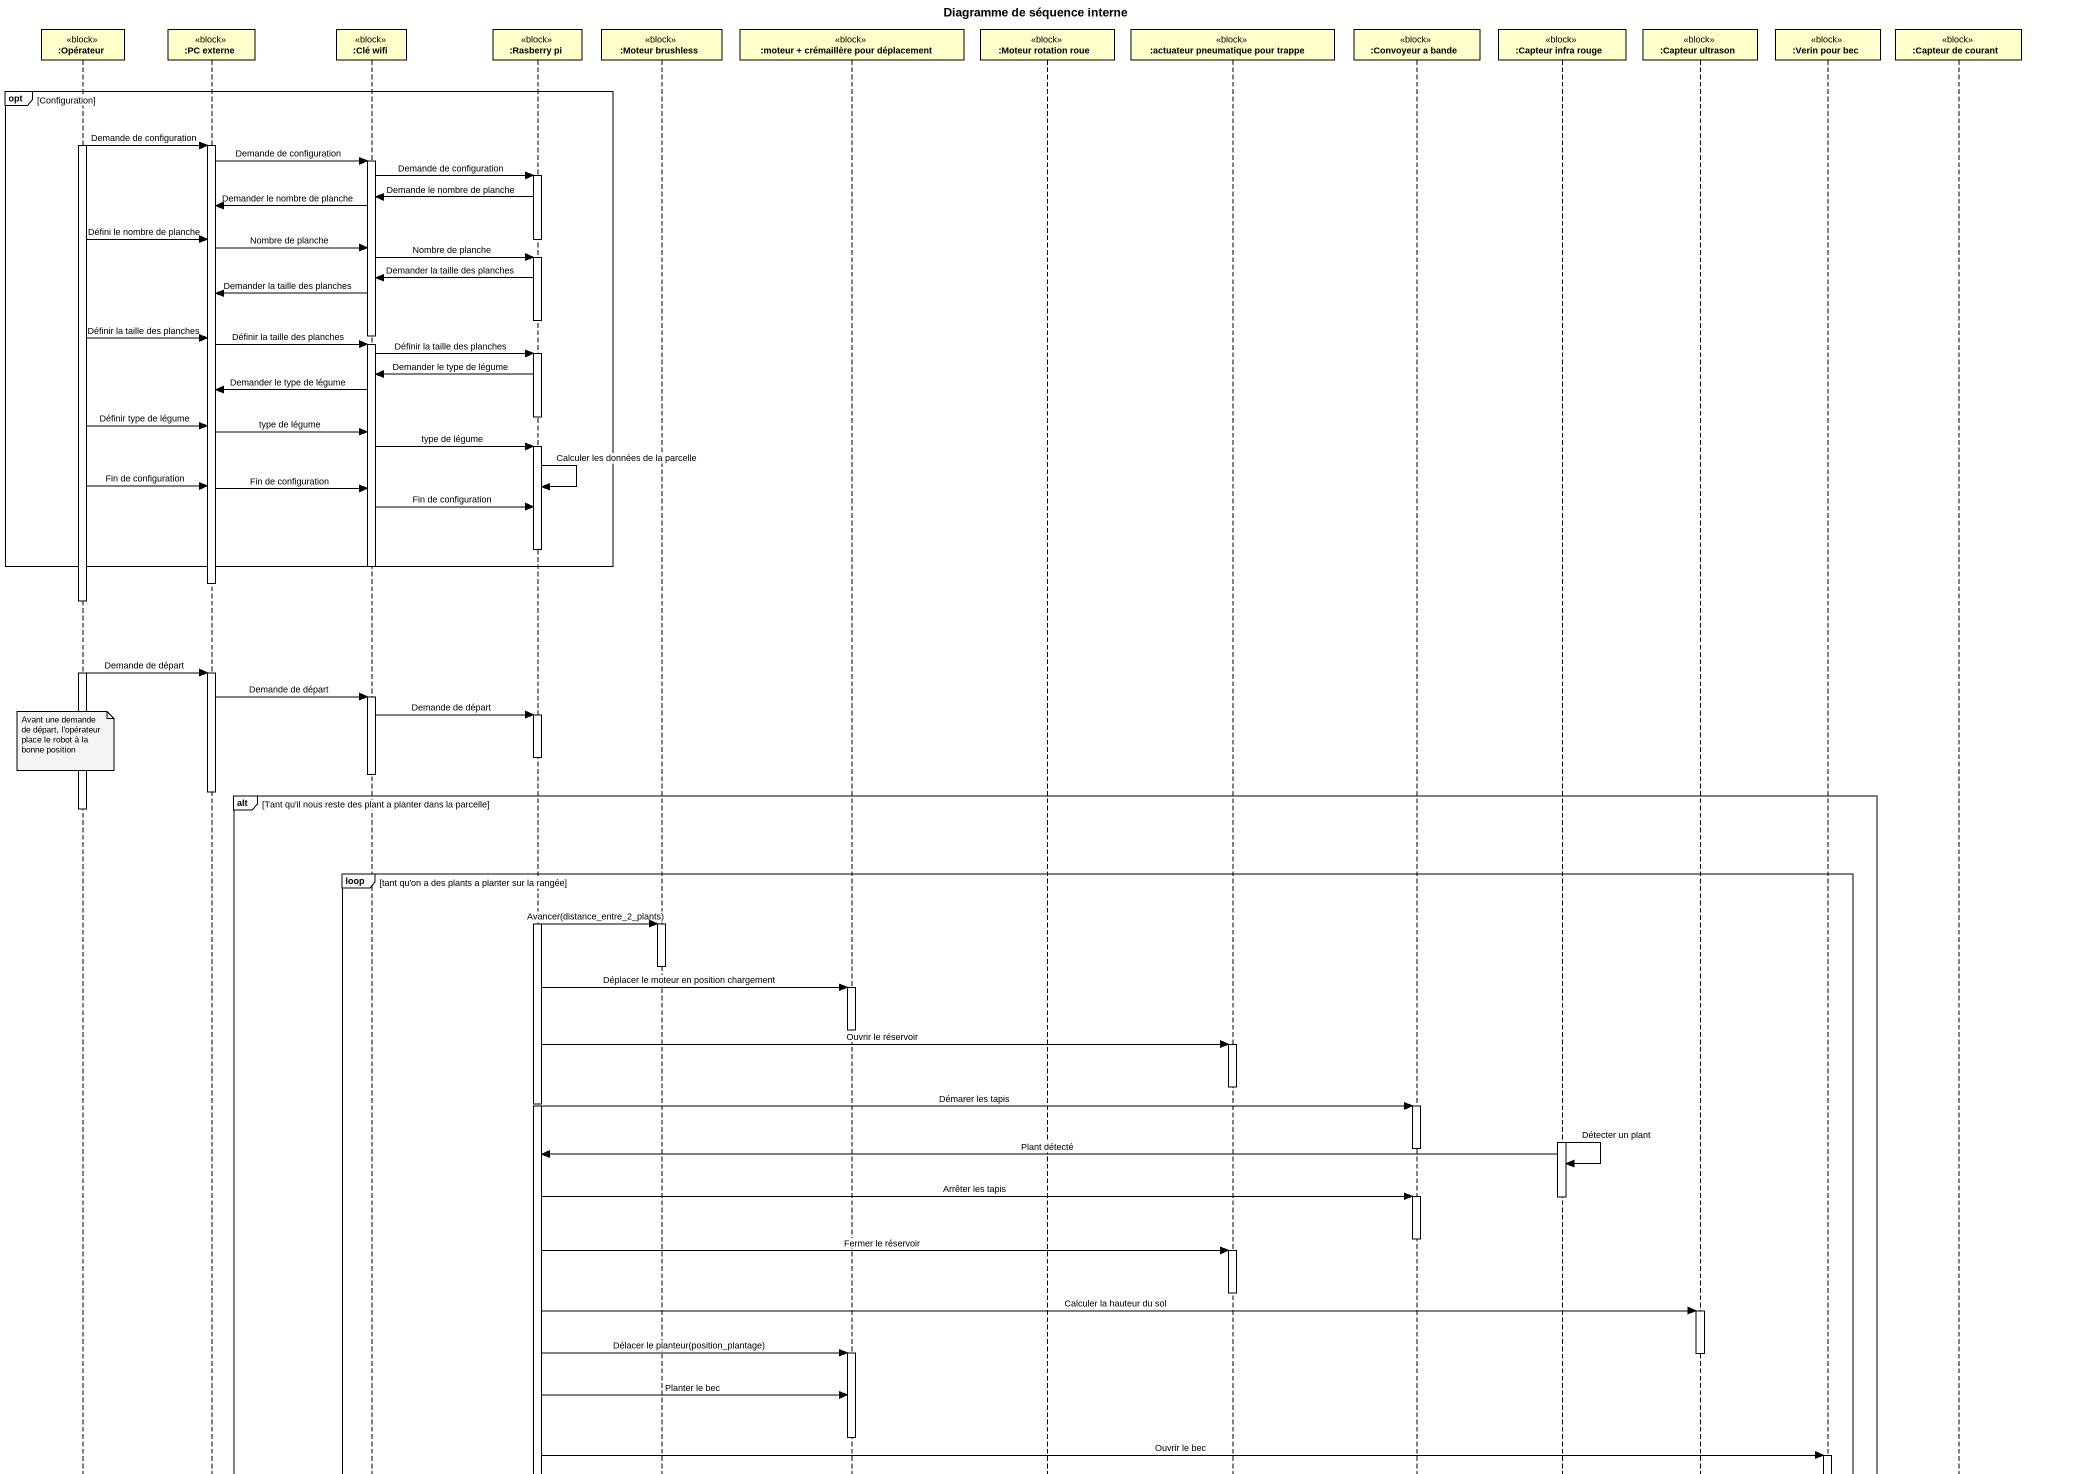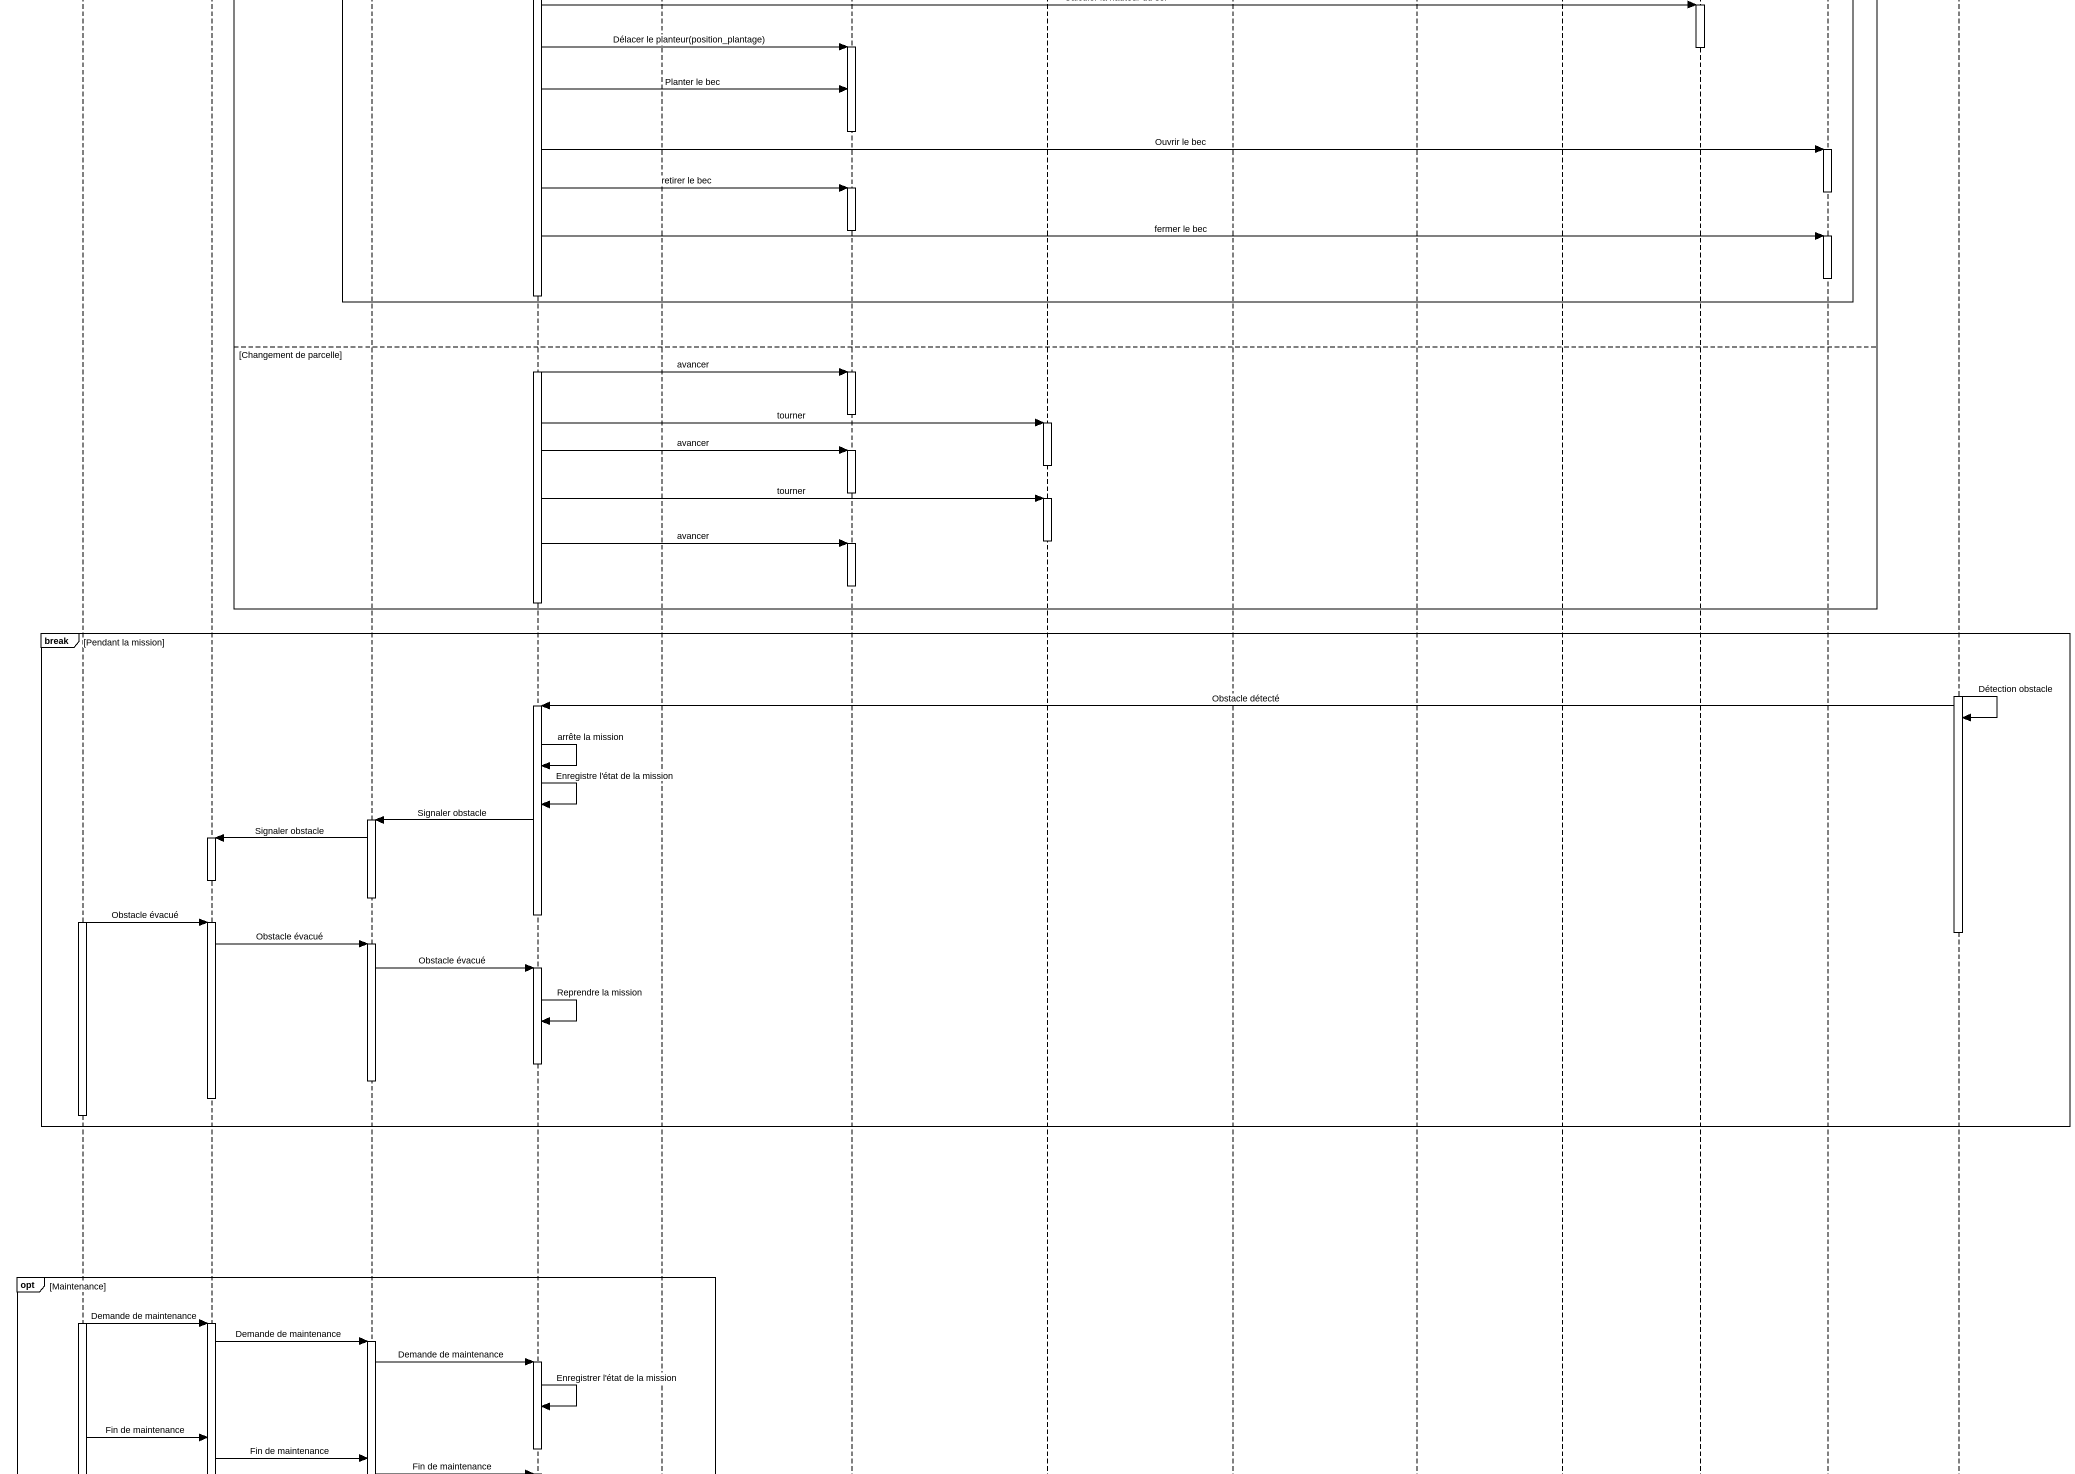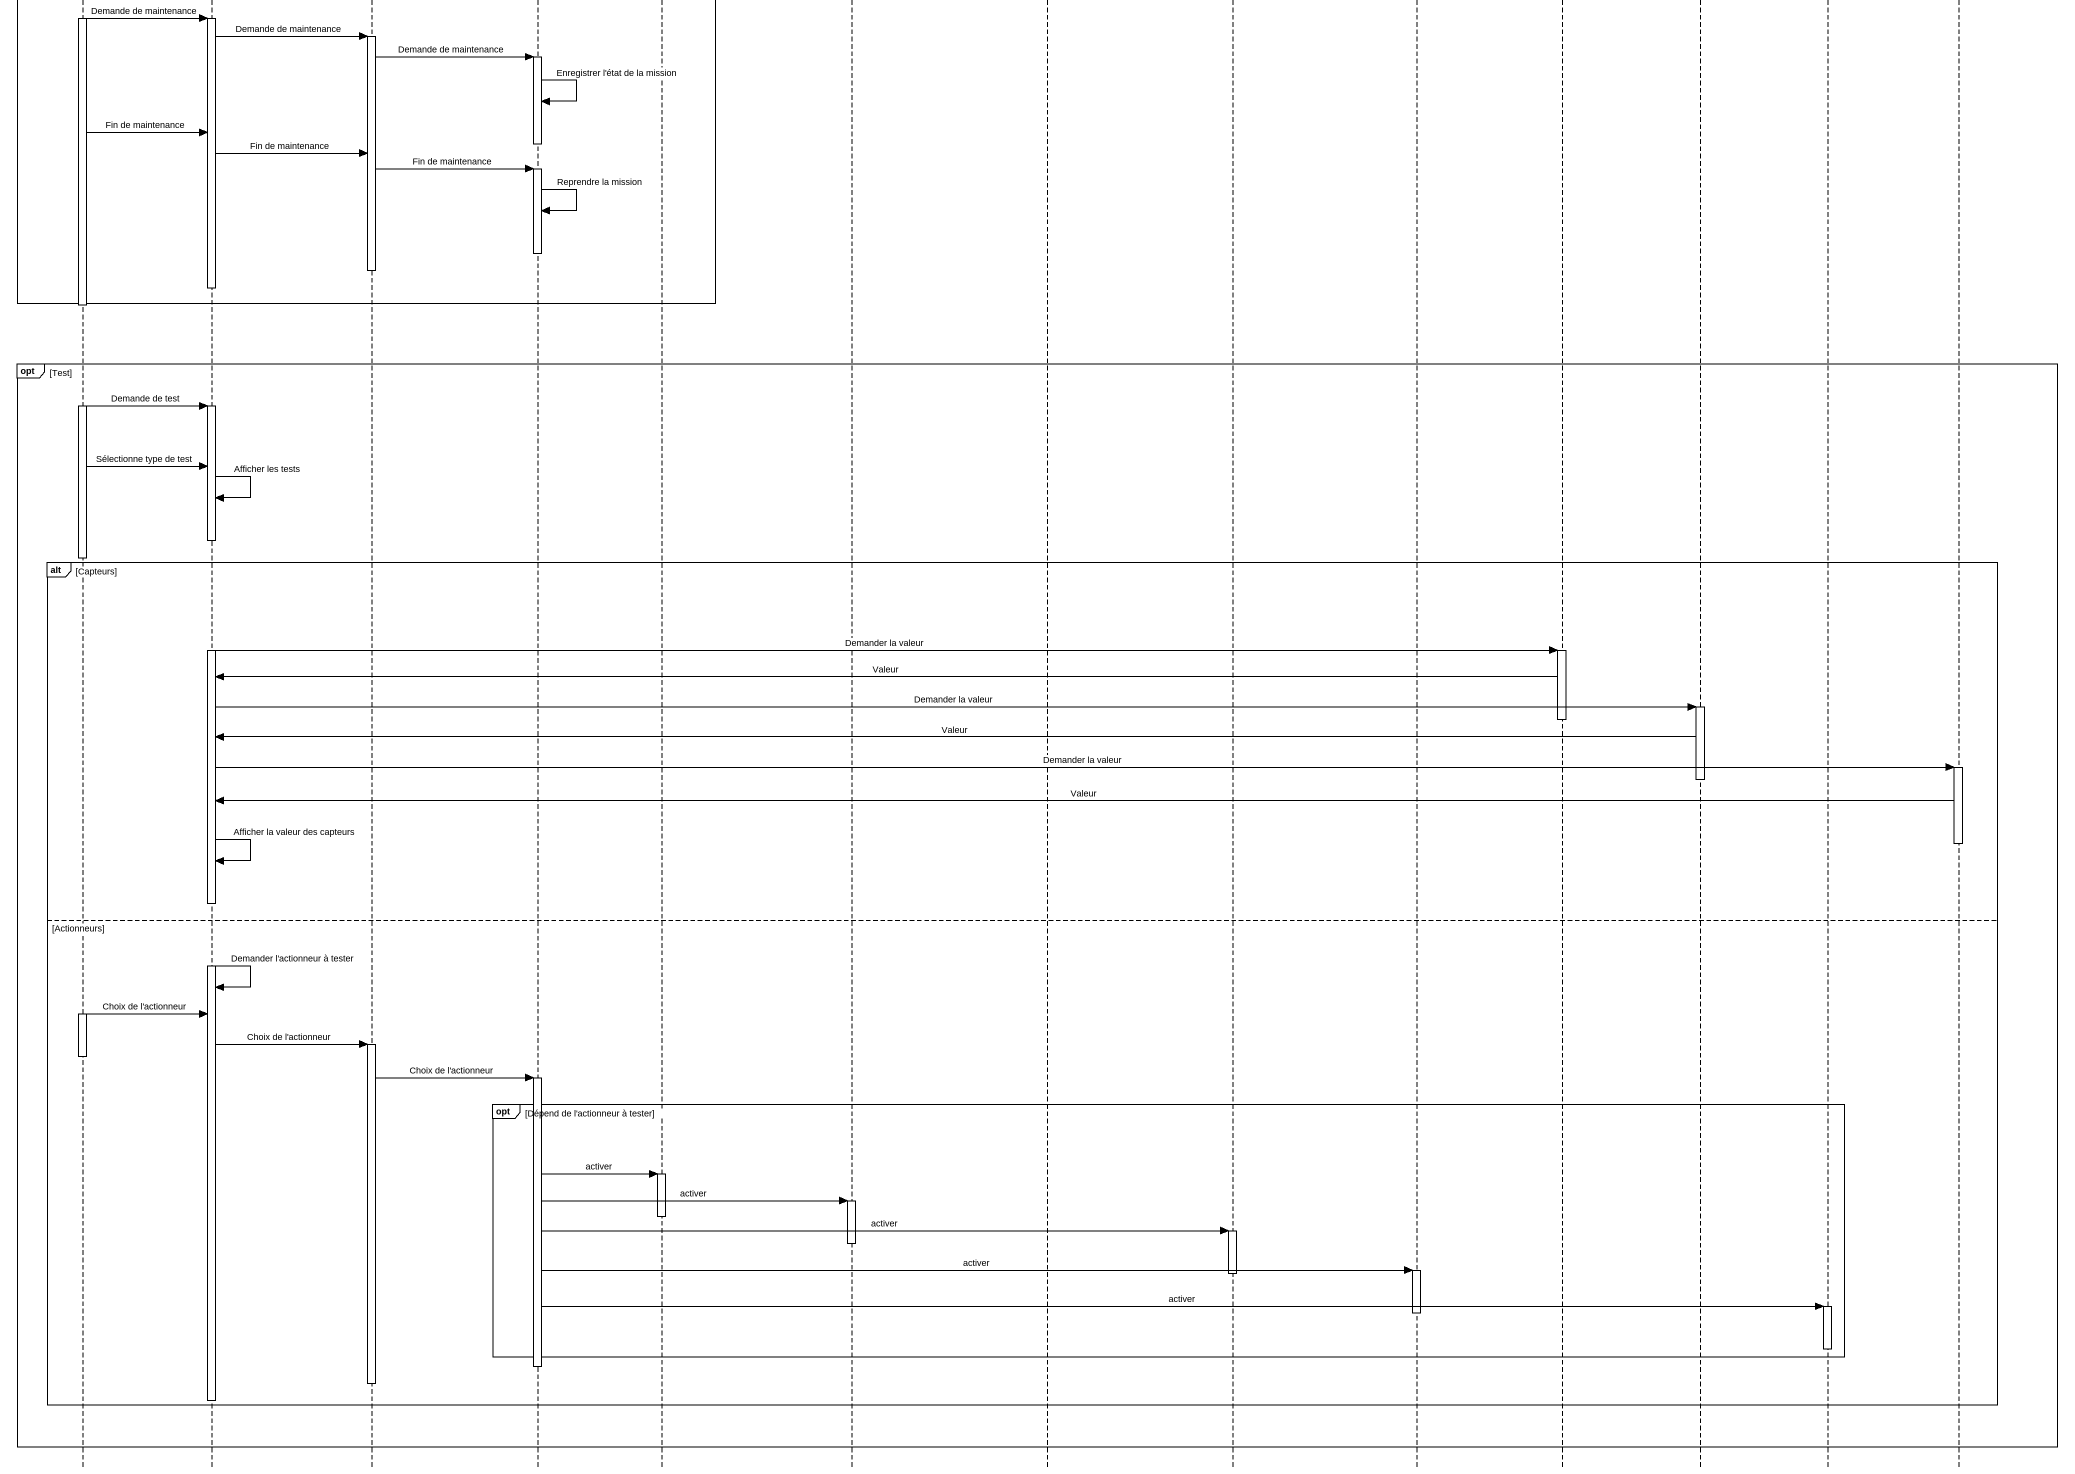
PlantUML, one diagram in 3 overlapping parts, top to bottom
@startuml
title Diagramme de séquence interne
hide footbox
participant ":Opérateur" as Opérateur <<block>>
participant ":PC externe" as PC_externe <<block>>
participant ":Clé wifi" as Clé_wifi <<block>>
participant ":Rasberry pi" as Rasberry_pi <<block>>
participant ":Moteur brushless" as Moteur_brushless <<block>>
participant ":moteur + crémaillère pour déplacement" as moteur_crémaillère_pour <<block>>
participant ":Moteur rotation roue" as Moteur_rotation_roue <<block>>
participant ":actuateur pneumatique pour trappe" as actuateur_pneumatique_pour <<block>>
participant ":Convoyeur a bande" as Convoyeur_a_bande <<block>>
participant ":Capteur infra rouge" as Capteur_infra_rouge <<block>>
participant ":Capteur ultrason" as Capteur_ultrason <<block>>
participant ":Verin pour bec" as Verin_pour_bec <<block>>
participant ":Capteur de courant" as Capteur_de_courant <<block>>

opt Configuration
  activate Opérateur
  Opérateur -> PC_externe : Demande de configuration
  activate PC_externe
  PC_externe -> Clé_wifi : Demande de configuration
  activate Clé_wifi
  Clé_wifi -> Rasberry_pi : Demande de configuration
  activate Rasberry_pi
  Rasberry_pi -> Clé_wifi : Demande le nombre de planche
  Clé_wifi -> PC_externe : Demander le nombre de planche
  Opérateur -> PC_externe : Défini le nombre de planche
  deactivate Rasberry_pi
  PC_externe -> Clé_wifi : Nombre de planche
  Clé_wifi -> Rasberry_pi : Nombre de planche
  activate Rasberry_pi
  Rasberry_pi -> Clé_wifi : Demander la taille des planches
  Clé_wifi -> PC_externe : Demander la taille des planches
  deactivate Rasberry_pi
  deactivate Clé_wifi
  Opérateur -> PC_externe : Définir la taille des planches
  PC_externe -> Clé_wifi : Définir la taille des planches
  activate Clé_wifi
  Clé_wifi -> Rasberry_pi : Définir la taille des planches
  activate Rasberry_pi
  Rasberry_pi -> Clé_wifi : Demander le type de légume
  Clé_wifi -> PC_externe : Demander le type de légume
  deactivate Rasberry_pi
  Opérateur -> PC_externe : Définir type de légume
  PC_externe -> Clé_wifi : type de légume
  Clé_wifi -> Rasberry_pi : type de légume
  activate Rasberry_pi
  Opérateur -> PC_externe : Fin de configuration
  Rasberry_pi -> Rasberry_pi : Calculer les données de la parcelle
  PC_externe -> Clé_wifi : Fin de configuration
  Clé_wifi -> Rasberry_pi : Fin de configuration
  deactivate Rasberry_pi
end
deactivate Clé_wifi
deactivate PC_externe
Opérateur -> PC_externe : Demande de départ
activate PC_externe
PC_externe -> Clé_wifi : Demande de départ
activate Clé_wifi
Clé_wifi -> Rasberry_pi : Demande de départ
activate Rasberry_pi
note over Opérateur : Avant une demande de départ, l'opérateur place le robot à la bonne position
deactivate Clé_wifi
deactivate PC_externe
alt Tant qu'il nous reste des plant a planter dans la parcelle
  deactivate Opérateur
  loop tant qu'on a des plants a planter sur la rangée
    Rasberry_pi -> Moteur_brushless : Avancer(distance_entre_2_plants)
    activate Moteur_brushless
    deactivate Moteur_brushless
    Rasberry_pi -> moteur_crémaillère_pour : Déplacer le moteur en position chargement
    activate moteur_crémaillère_pour
    deactivate moteur_crémaillère_pour
    Rasberry_pi -> actuateur_pneumatique_pour : Ouvrir le réservoir
    activate actuateur_pneumatique_pour
    deactivate actuateur_pneumatique_pour
    Rasberry_pi -> Convoyeur_a_bande : Démarer les tapis
    activate Convoyeur_a_bande
    activate Capteur_infra_rouge
    deactivate Convoyeur_a_bande
    Capteur_infra_rouge -> Rasberry_pi : Plant détecté
    Capteur_infra_rouge -> Capteur_infra_rouge : Détecter un plant
    Rasberry_pi -> Convoyeur_a_bande : Arrêter les tapis
    activate Convoyeur_a_bande
    deactivate Capteur_infra_rouge
    deactivate Convoyeur_a_bande
    Rasberry_pi -> actuateur_pneumatique_pour : Fermer le réservoir
    activate actuateur_pneumatique_pour
    deactivate actuateur_pneumatique_pour
    Rasberry_pi -> Capteur_ultrason : Calculer la hauteur du sol
    activate Capteur_ultrason
    Rasberry_pi -> moteur_crémaillère_pour : Délacer le planteur(position_plantage)
    activate moteur_crémaillère_pour
    deactivate Capteur_ultrason
    Rasberry_pi -> moteur_crémaillère_pour : Planter le bec
    deactivate moteur_crémaillère_pour
    Rasberry_pi -> Verin_pour_bec : Ouvrir le bec
    activate Verin_pour_bec
    Rasberry_pi -> moteur_crémaillère_pour : retirer le bec
    activate moteur_crémaillère_pour
    deactivate Verin_pour_bec
    deactivate moteur_crémaillère_pour
    Rasberry_pi -> Verin_pour_bec : fermer le bec
    activate Verin_pour_bec
    deactivate Verin_pour_bec
  end
else Changement de parcelle
  Rasberry_pi -> moteur_crémaillère_pour : avancer
  activate moteur_crémaillère_pour
  deactivate moteur_crémaillère_pour
  Rasberry_pi -> Moteur_rotation_roue : tourner
  activate Moteur_rotation_roue
  Rasberry_pi -> moteur_crémaillère_pour : avancer
  activate moteur_crémaillère_pour
  deactivate Moteur_rotation_roue
  deactivate moteur_crémaillère_pour
  Rasberry_pi -> Moteur_rotation_roue : tourner
  activate Moteur_rotation_roue
  deactivate Moteur_rotation_roue
  Rasberry_pi -> moteur_crémaillère_pour : avancer
  activate moteur_crémaillère_pour
  deactivate moteur_crémaillère_pour
  deactivate Rasberry_pi
end
break Pendant la mission
  activate Capteur_de_courant
  Capteur_de_courant -> Rasberry_pi : Obstacle détecté
  activate Rasberry_pi
  Capteur_de_courant -> Capteur_de_courant : Détection obstacle
  Rasberry_pi -> Rasberry_pi : arrête la mission
  Rasberry_pi -> Rasberry_pi : Enregistre l'état de la mission
  Rasberry_pi -> Clé_wifi : Signaler obstacle
  activate Clé_wifi
  Clé_wifi -> PC_externe : Signaler obstacle
  activate PC_externe
  deactivate PC_externe
  deactivate Clé_wifi
  deactivate Rasberry_pi
  activate Opérateur
  Opérateur -> PC_externe : Obstacle évacué
  activate PC_externe
  deactivate Capteur_de_courant
  PC_externe -> Clé_wifi : Obstacle évacué
  activate Clé_wifi
  Clé_wifi -> Rasberry_pi : Obstacle évacué
  activate Rasberry_pi
  Rasberry_pi -> Rasberry_pi : Reprendre la mission
  deactivate Rasberry_pi
  deactivate Clé_wifi
  deactivate PC_externe
end
opt Maintenance
  Opérateur -> PC_externe : Demande de maintenance
  activate PC_externe
  PC_externe -> Clé_wifi : Demande de maintenance
  activate Clé_wifi
  Clé_wifi -> Rasberry_pi : Demande de maintenance
  activate Rasberry_pi
  Rasberry_pi -> Rasberry_pi : Enregistrer l'état de la mission
  Opérateur -> PC_externe : Fin de maintenance
  deactivate Rasberry_pi
  PC_externe -> Clé_wifi : Fin de maintenance
  Clé_wifi -> Rasberry_pi : Fin de maintenance
  activate Rasberry_pi
  Rasberry_pi -> Rasberry_pi : Reprendre la mission
  deactivate Rasberry_pi
  deactivate Clé_wifi
  deactivate PC_externe
end
opt Test
  Opérateur -> PC_externe : Demande de test
  activate PC_externe
  Opérateur -> PC_externe : Sélectionne type de test
  PC_externe -> PC_externe : Afficher les tests
  deactivate Opérateur
  alt Capteurs
    PC_externe -> Capteur_infra_rouge : Demander la valeur
    activate Capteur_infra_rouge
    Capteur_infra_rouge -> PC_externe : Valeur
    PC_externe -> Capteur_ultrason : Demander la valeur
    activate Capteur_ultrason
    deactivate Capteur_infra_rouge
    Capteur_ultrason -> PC_externe : Valeur
    PC_externe -> Capteur_de_courant : Demander la valeur
    activate Capteur_de_courant
    deactivate Capteur_ultrason
    Capteur_de_courant -> PC_externe : Valeur
    deactivate Capteur_de_courant
    PC_externe -> PC_externe : Afficher la valeur des capteurs
  else Actionneurs
    PC_externe -> PC_externe : Demander l'actionneur à tester
    activate Opérateur
    Opérateur -> PC_externe : Choix de l'actionneur
    PC_externe -> Clé_wifi : Choix de l'actionneur
    activate Clé_wifi
    deactivate Opérateur
    Clé_wifi -> Rasberry_pi : Choix de l'actionneur
    activate Rasberry_pi
    opt Dépend de l'actionneur à tester
      Rasberry_pi -> Moteur_brushless : activer
      activate Moteur_brushless
      Rasberry_pi -> moteur_crémaillère_pour : activer
      activate moteur_crémaillère_pour
      deactivate Moteur_brushless
      Rasberry_pi -> actuateur_pneumatique_pour : activer
      activate actuateur_pneumatique_pour
      deactivate moteur_crémaillère_pour
      Rasberry_pi -> Convoyeur_a_bande : activer
      activate Convoyeur_a_bande
      deactivate actuateur_pneumatique_pour
      Rasberry_pi -> Verin_pour_bec : activer
      activate Verin_pour_bec
      deactivate Convoyeur_a_bande
      deactivate Verin_pour_bec
    end
    deactivate Rasberry_pi
    deactivate Clé_wifi
    deactivate PC_externe
  end
end
@enduml
